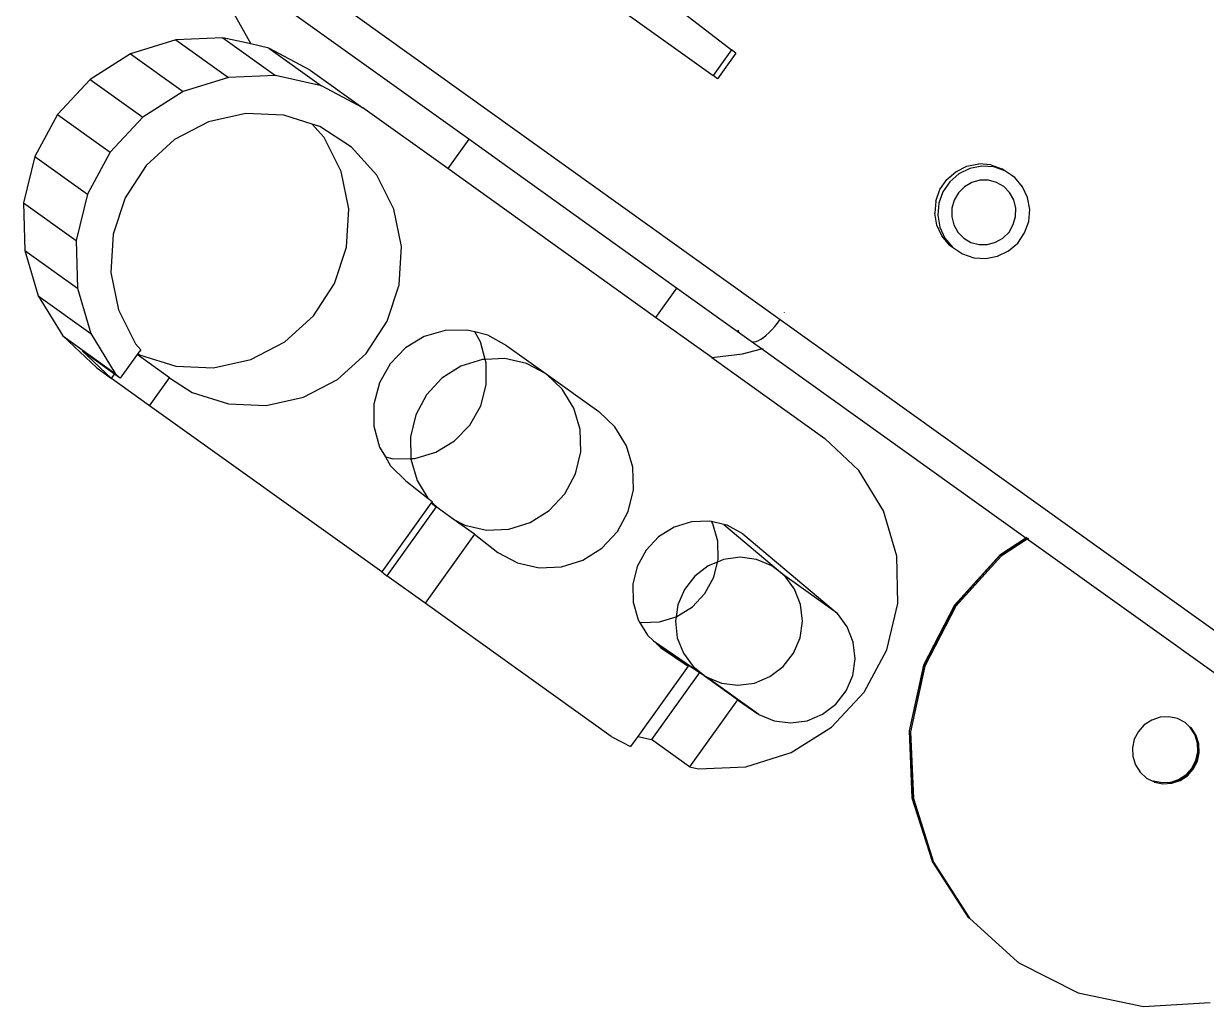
# Model space of a CAD drawing. Header units: metres. Extents: x 141303 to 146299, y 125960 to 127091.
# Drawn here: x 142377.1624 to 142377.5376, y 126613.2544 to 126613.5662 of the extents above; entities that cross this region are included whole.
import ezdxf

# ---------------------------------------------------------------- set-up
doc = ezdxf.new("R2010")
doc.units = ezdxf.units.M
doc.header["$MEASUREMENT"] = 0
doc.layers.add('Edges', color=7, linetype='Continuous')
doc.layers.add('WALL NEW', color=7, linetype='Continuous', lineweight=25)

# ---------------------------------------------------------------- blocks, each defined once
blk = doc.blocks.new('ultrasound machine pl')
at = {"layer": 'Edges'}
for p, q in [((135.243, 86.681), (135.243, 71.593)), ((130.613, 84.474), (129.749, 84.363)), ((131.477, 84.363), (130.613, 84.474)), ((130.613, 84.474), (130.613, 83.294)), ((129.749, 84.363), (128.943, 84.036)), ((129.749, 84.363), (129.749, 83.183)), ((132.282, 84.036), (131.477, 84.363)), ((131.477, 84.363), (131.477, 83.183)), ((134.608, 84.254), (133.706, 82.36)), ((134.608, 78.117), (134.608, 84.254)), ((128.943, 84.036), (128.252, 83.515)), ((128.943, 84.036), (128.943, 82.856)), ((132.974, 83.515), (132.282, 84.036)), ((132.282, 84.036), (132.282, 82.856)), ((128.252, 83.515), (127.721, 82.837)), ((128.252, 83.515), (128.252, 82.335)), ((133.504, 82.837), (132.974, 83.515)), ((132.974, 83.515), (132.974, 82.335)), ((129.749, 83.183), (128.943, 82.856)), ((130.613, 83.294), (129.749, 83.183)), ((131.477, 83.183), (130.613, 83.294)), ((132.282, 82.856), (131.477, 83.183)), ((127.721, 82.837), (127.388, 82.047)), ((127.721, 82.837), (127.721, 81.657)), ((128.943, 82.856), (128.252, 82.335)), ((132.974, 82.335), (132.282, 82.856)), ((133.504, 82.837), (133.504, 81.657)), ((133.706, 82.36), (133.504, 82.837)), ((130.095, 82.587), (129.426, 82.378)), ((130.796, 82.619), (130.095, 82.587)), ((131.481, 82.472), (130.796, 82.619)), ((128.252, 82.335), (127.721, 81.657)), ((129.426, 82.378), (128.836, 82.006)), ((132.105, 82.156), (131.481, 82.472)), ((133.504, 81.657), (132.974, 82.335)), ((133.838, 82.047), (133.706, 82.36)), ((132.624, 81.693), (132.105, 82.156)), ((127.388, 82.047), (127.274, 81.2)), ((127.388, 82.047), (127.388, 80.868)), ((128.836, 82.006), (128.363, 81.497)), ((133.838, 82.047), (133.838, 80.868)), ((133.952, 81.2), (133.838, 82.047)), ((133.003, 81.114), (132.624, 81.693)), ((127.371, 81.599), (127.274, 80.874)), ((127.371, 80.874), (127.371, 81.599)), ((127.721, 81.657), (127.388, 80.868)), ((128.363, 81.497), (128.041, 80.886)), ((133.838, 80.868), (133.504, 81.657)), ((127.274, 81.2), (127.274, 80.874)), ((133.17, 80.599), (133.003, 81.114)), ((133.952, 81.2), (133.952, 80.02)), ((127.274, 80.874), (127.371, 80.874)), ((127.274, 80.02), (127.274, 80.874)), ((127.371, 80.745), (127.371, 80.874)), ((127.388, 80.868), (127.371, 80.745)), ((128.041, 80.886), (128.01, 80.745)), ((133.952, 80.02), (133.838, 80.868)), ((127.901, 80.745), (127.371, 80.745)), ((127.901, 80.02), (127.901, 80.745)), ((127.922, 80.745), (127.901, 80.745)), ((127.922, 80.745), (127.924, 80.706)), ((128.01, 80.745), (127.922, 80.745)), ((127.924, 80.706), (128.137, 80.051)), ((133.099, 80.278), (133.17, 80.599)), ((133.216, 80.458), (133.17, 80.599)), ((133.248, 79.771), (133.216, 80.458)), ((132.777, 79.667), (133.099, 80.278)), ((127.274, 80.02), (127.901, 80.02)), ((127.274, 74.817), (127.274, 80.02)), ((127.901, 80.02), (127.924, 79.527)), ((128.137, 80.051), (128.516, 79.472)), ((133.952, 78.117), (133.952, 80.02)), ((133.099, 79.099), (133.248, 79.771)), ((127.924, 79.527), (128.137, 78.871)), ((132.304, 79.158), (132.777, 79.667)), ((128.516, 79.472), (129.035, 79.008)), ((131.714, 78.787), (132.304, 79.158)), ((132.777, 78.487), (133.099, 79.099)), ((128.137, 78.871), (128.516, 78.292)), ((129.035, 79.008), (129.659, 78.693)), ((129.659, 78.693), (130.344, 78.546)), ((131.045, 78.578), (131.714, 78.787)), ((130.344, 78.546), (131.045, 78.578)), ((132.304, 77.978), (132.777, 78.487)), ((128.516, 78.292), (129.035, 77.829)), ((134.608, 78.117), (133.952, 78.117)), ((133.952, 73.461), (133.952, 78.117)), ((134.608, 73.461), (134.608, 78.117)), ((129.035, 77.829), (129.659, 77.513)), ((131.714, 77.607), (132.304, 77.978)), ((131.045, 77.398), (131.714, 77.607)), ((129.659, 77.513), (130.344, 77.366)), ((130.344, 77.366), (131.045, 77.398)), ((138.142, 77.285), (138.142, 75.177)), ((138.798, 77.299), (138.716, 75.177)), ((129.677, 76.714), (129.354, 76.481)), ((130.05, 76.857), (129.677, 76.714)), ((130.449, 76.901), (130.05, 76.857)), ((130.845, 76.841), (130.449, 76.901)), ((131.212, 76.684), (130.845, 76.841)), ((131.525, 76.438), (131.212, 76.684)), ((129.354, 76.481), (129.103, 76.174)), ((131.763, 76.121), (131.525, 76.438)), ((129.103, 76.174), (129.018, 75.984)), ((131.817, 75.986), (131.763, 76.121)), ((129.018, 75.984), (128.942, 75.814)), ((129.018, 75.984), (129.072, 75.848)), ((129.072, 75.848), (129.267, 75.588)), ((129.965, 75.981), (129.584, 75.826)), ((130.373, 76.034), (129.965, 75.981)), ((130.782, 75.981), (130.373, 76.034)), ((131.163, 75.826), (130.782, 75.981)), ((131.732, 75.795), (131.817, 75.986)), ((131.909, 75.755), (131.817, 75.986)), ((128.942, 75.814), (128.882, 75.426)), ((129.584, 75.826), (129.267, 75.588)), ((131.49, 75.58), (131.163, 75.826)), ((131.522, 75.539), (131.732, 75.795)), ((131.953, 75.364), (131.909, 75.755)), ((128.882, 75.426), (128.861, 74.916)), ((129.256, 75.58), (129.005, 75.259)), ((129.267, 75.588), (129.256, 75.58)), ((129.267, 75.588), (129.309, 75.532)), ((129.309, 75.532), (129.622, 75.286)), ((131.158, 75.255), (131.481, 75.488)), ((131.481, 75.488), (131.522, 75.539)), ((131.522, 75.539), (131.49, 75.58)), ((131.741, 75.259), (131.522, 75.539)), ((129.005, 75.259), (128.861, 74.916)), ((129.622, 75.286), (129.99, 75.128)), ((130.785, 75.112), (131.158, 75.255)), ((131.899, 74.885), (131.741, 75.259)), ((131.953, 75.364), (131.953, 74.485)), ((129.99, 75.128), (130.386, 75.069)), ((130.386, 75.069), (130.785, 75.112)), ((138.716, 75.177), (138.142, 75.177)), ((138.142, 75.077), (138.142, 75.177)), ((138.716, 75.077), (138.142, 75.077)), ((138.716, 75.077), (138.716, 75.177)), ((127.274, 74.817), (127.274, 74.698)), ((128.821, 74.817), (127.274, 74.817)), ((128.821, 74.817), (128.816, 74.698)), ((128.838, 74.817), (128.816, 74.651)), ((128.838, 74.817), (128.821, 74.817)), ((128.856, 74.817), (128.838, 74.817)), ((128.861, 74.916), (128.856, 74.817)), ((131.953, 74.485), (131.899, 74.885)), ((128.816, 74.698), (127.274, 74.698)), ((127.274, 73.845), (127.274, 74.698)), ((128.816, 74.651), (128.816, 74.698)), ((128.816, 74.318), (128.816, 74.651)), ((131.899, 74.084), (131.953, 74.485)), ((131.953, 74.485), (131.953, 73.305)), ((128.816, 74.318), (128.848, 74.084)), ((128.816, 73.845), (128.816, 74.318)), ((128.848, 74.084), (129.005, 73.71)), ((131.741, 73.71), (131.899, 74.084)), ((128.816, 73.845), (127.274, 73.845)), ((127.274, 69.673), (127.274, 73.845)), ((128.816, 73.845), (128.794, 73.305)), ((129.005, 73.71), (129.256, 73.389)), ((131.49, 73.389), (131.741, 73.71)), ((128.794, 73.305), (128.848, 72.904)), ((129.256, 73.389), (129.584, 73.143)), ((131.163, 73.143), (131.49, 73.389)), ((131.899, 72.904), (131.953, 73.305)), ((134.608, 73.461), (133.952, 73.461)), ((133.952, 72.205), (133.952, 73.461)), ((134.608, 71.794), (134.608, 73.461)), ((129.584, 73.143), (129.965, 72.988)), ((130.782, 72.988), (131.163, 73.143)), ((128.848, 72.904), (129.005, 72.53)), ((129.965, 72.988), (130.373, 72.936)), ((130.373, 72.936), (130.782, 72.988)), ((131.741, 72.53), (131.899, 72.904)), ((129.005, 72.53), (129.256, 72.209)), ((131.49, 72.209), (131.741, 72.53)), ((129.256, 72.209), (129.584, 71.963)), ((131.163, 71.963), (131.49, 72.209)), ((133.952, 72.205), (134.334, 71.786)), ((133.952, 72.205), (133.952, 69.673)), ((129.584, 71.963), (129.965, 71.809)), ((130.782, 71.809), (131.163, 71.963)), ((134.632, 72.102), (134.614, 72.078)), ((134.632, 72.106), (134.632, 72.102)), ((129.965, 71.809), (130.373, 71.756)), ((130.373, 71.756), (130.782, 71.809)), ((134.334, 71.786), (134.608, 71.561)), ((134.608, 71.794), (134.614, 71.768)), ((134.608, 71.561), (134.608, 71.794)), ((134.614, 71.768), (134.632, 71.742)), ((134.608, 65.637), (134.608, 71.561)), ((134.615, 71.555), (134.632, 71.541)), ((134.632, 71.742), (134.659, 71.717)), ((134.659, 71.717), (134.697, 71.693)), ((134.697, 71.693), (134.743, 71.671)), ((134.743, 71.671), (134.798, 71.652)), ((134.798, 71.652), (134.86, 71.634)), ((134.86, 71.634), (134.929, 71.62)), ((134.929, 71.62), (135.003, 71.608)), ((135.003, 71.608), (135.081, 71.6)), ((135.081, 71.6), (135.161, 71.594)), ((135.161, 71.594), (135.243, 71.593)), ((135.243, 71.593), (135.243, 56.505)), ((135.388, 71.601), (135.388, 71.605)), ((130.4, 71.133), (130.068, 71.092)), ((130.731, 71.089), (130.4, 71.133)), ((129.759, 70.968), (129.493, 70.77)), ((130.068, 71.092), (129.759, 70.968)), ((131.039, 70.962), (130.731, 71.089)), ((131.303, 70.761), (131.039, 70.962)), ((129.493, 70.77), (129.288, 70.511)), ((131.505, 70.5), (131.303, 70.761)), ((129.269, 70.466), (129.159, 70.209)), ((129.288, 70.511), (129.269, 70.466)), ((129.269, 70.466), (129.281, 70.436)), ((131.498, 70.425), (131.518, 70.47)), ((131.518, 70.47), (131.505, 70.5)), ((131.608, 70.252), (131.518, 70.47)), ((138.646, 70.546), (138.456, 70.434)), ((138.646, 70.48), (138.456, 70.367)), ((138.646, 70.546), (138.859, 70.607)), ((138.859, 70.54), (138.646, 70.48)), ((138.859, 70.607), (139.081, 70.611)), ((139.081, 70.545), (138.859, 70.54)), ((139.081, 70.611), (139.296, 70.559)), ((139.296, 70.493), (139.081, 70.545)), ((139.296, 70.559), (139.491, 70.455)), ((139.491, 70.388), (139.296, 70.493)), ((139.491, 70.455), (139.651, 70.304)), ((129.281, 70.436), (129.484, 70.175)), ((131.294, 70.166), (131.498, 70.425)), ((131.608, 70.252), (131.491, 68.807)), ((131.631, 70.197), (131.608, 70.252)), ((138.195, 70.086), (138.302, 70.277)), ((138.302, 70.277), (138.456, 70.434)), ((138.456, 70.367), (138.302, 70.21)), ((138.855, 70.285), (138.71, 70.232)), ((139.01, 70.299), (138.855, 70.285)), ((139.163, 70.274), (139.01, 70.299)), ((139.304, 70.21), (139.163, 70.274)), ((139.651, 70.237), (139.491, 70.388)), ((139.766, 70.118), (139.651, 70.304)), ((129.128, 69.99), (129.138, 70.06)), ((129.159, 70.209), (129.138, 70.06)), ((129.138, 70.06), (129.166, 68.9)), ((129.484, 70.175), (129.735, 69.983)), ((129.93, 70.084), (129.735, 69.983)), ((130.229, 70.149), (129.93, 70.084)), ((130.535, 70.137), (130.229, 70.149)), ((130.827, 70.048), (130.535, 70.137)), ((130.984, 69.95), (130.827, 70.048)), ((131.028, 69.968), (131.294, 70.166)), ((131.673, 69.872), (131.631, 70.197)), ((138.142, 69.875), (138.195, 70.086)), ((138.302, 70.21), (138.195, 70.019)), ((138.484, 70.027), (138.419, 69.889)), ((138.583, 70.144), (138.484, 70.027)), ((138.71, 70.232), (138.583, 70.144)), ((139.424, 70.113), (139.304, 70.21)), ((139.513, 69.989), (139.424, 70.113)), ((139.766, 70.051), (139.651, 70.237)), ((139.766, 70.118), (139.827, 69.909)), ((139.827, 69.842), (139.766, 70.051)), ((129.128, 69.99), (129.113, 69.885)), ((129.113, 69.885), (129.128, 69.279)), ((129.128, 69.279), (129.128, 69.99)), ((129.128, 69.99), (129.155, 69.046)), ((129.659, 69.944), (129.434, 69.741)), ((129.735, 69.983), (129.659, 69.944)), ((129.735, 69.983), (129.748, 69.974)), ((129.748, 69.974), (130.056, 69.847)), ((130.056, 69.847), (130.387, 69.803)), ((130.387, 69.803), (130.718, 69.844)), ((130.718, 69.844), (130.984, 69.95)), ((130.984, 69.95), (131.028, 69.968)), ((131.086, 69.887), (130.984, 69.95)), ((131.294, 69.666), (131.086, 69.887)), ((131.673, 69.872), (131.491, 67.627)), ((138.195, 70.019), (138.142, 69.808)), ((138.142, 69.875), (138.142, 69.808)), ((138.142, 69.808), (138.147, 69.591)), ((138.419, 69.889), (138.393, 69.739)), ((139.567, 69.846), (139.513, 69.989)), ((139.582, 69.694), (139.567, 69.846)), ((139.827, 69.842), (139.827, 69.909)), ((139.832, 69.691), (139.827, 69.842)), ((127.274, 69.673), (127.327, 69.279)), ((129.434, 69.741), (129.27, 69.487)), ((131.436, 69.4), (131.294, 69.666)), ((133.838, 68.826), (133.952, 69.673)), ((138.393, 69.739), (138.407, 69.587)), ((139.556, 69.544), (139.582, 69.694)), ((139.779, 69.413), (139.832, 69.625)), ((139.831, 69.686), (139.832, 69.691)), ((139.832, 69.625), (139.831, 69.686)), ((129.27, 69.487), (129.179, 69.2)), ((131.503, 69.107), (131.436, 69.4)), ((138.147, 69.591), (138.209, 69.382)), ((138.209, 69.382), (138.324, 69.196)), ((138.407, 69.587), (138.461, 69.444)), ((138.461, 69.444), (138.551, 69.32)), ((139.392, 69.288), (139.491, 69.406)), ((139.491, 69.406), (139.556, 69.544)), ((139.672, 69.223), (139.779, 69.413)), ((127.556, 69.279), (127.327, 69.279)), ((127.556, 69.279), (127.655, 69.046)), ((129.128, 69.279), (127.556, 69.279)), ((129.179, 69.2), (129.166, 68.9)), ((138.324, 69.196), (138.484, 69.045)), ((138.551, 69.32), (138.67, 69.223)), ((138.67, 69.223), (138.811, 69.159)), ((139.119, 69.148), (139.265, 69.2)), ((139.265, 69.2), (139.392, 69.288)), ((139.518, 69.066), (139.672, 69.223)), ((129.155, 69.046), (127.655, 69.046)), ((127.655, 68.192), (127.655, 69.046)), ((129.155, 68.192), (129.155, 69.046)), ((131.491, 68.807), (131.503, 69.107)), ((138.484, 69.045), (138.678, 68.94)), ((138.811, 69.159), (138.964, 69.133)), ((138.964, 69.133), (139.119, 69.148)), ((139.116, 68.893), (139.329, 68.953)), ((139.329, 68.953), (139.518, 69.066)), ((129.166, 67.72), (129.166, 68.9)), ((129.166, 68.9), (129.233, 68.607)), ((131.399, 68.52), (131.491, 68.807)), ((131.491, 67.627), (131.491, 68.807)), ((133.504, 68.036), (133.838, 68.826)), ((138.678, 68.94), (138.894, 68.888)), ((138.894, 68.888), (139.116, 68.893)), ((129.233, 68.607), (129.375, 68.341)), ((131.236, 68.267), (131.399, 68.52)), ((129.375, 68.341), (129.583, 68.12)), ((129.155, 68.192), (127.655, 68.192)), ((127.655, 68.192), (127.721, 68.036)), ((129.155, 68.192), (129.166, 67.72)), ((129.583, 68.12), (129.842, 67.959)), ((131.01, 68.063), (131.236, 68.267)), ((127.721, 68.036), (128.252, 67.358)), ((129.842, 67.959), (130.134, 67.87)), ((130.134, 67.87), (130.44, 67.858)), ((130.44, 67.858), (130.739, 67.924)), ((130.739, 67.924), (131.01, 68.063)), ((132.974, 67.358), (133.504, 68.036)), ((129.166, 67.72), (129.233, 67.427)), ((131.399, 67.341), (131.491, 67.627)), ((128.252, 67.358), (128.943, 66.837)), ((129.233, 67.427), (129.375, 67.161)), ((131.236, 67.087), (131.399, 67.341)), ((132.282, 66.837), (132.974, 67.358)), ((129.375, 67.161), (129.583, 66.94)), ((131.01, 66.883), (131.236, 67.087)), ((128.943, 66.837), (129.749, 66.51)), ((129.583, 66.94), (129.842, 66.78)), ((130.739, 66.744), (131.01, 66.883)), ((131.477, 66.51), (132.282, 66.837)), ((129.842, 66.78), (130.134, 66.69)), ((130.134, 66.69), (130.44, 66.678)), ((130.44, 66.678), (130.739, 66.744)), ((129.749, 66.51), (130.613, 66.399)), ((130.613, 66.399), (131.477, 66.51)), ((132.858, 65.981), (131.643, 65.803)), ((132.859, 65.95), (131.643, 65.772)), ((131.646, 65.795), (132.861, 65.973)), ((134.08, 65.843), (132.858, 65.981)), ((134.08, 65.812), (132.859, 65.95)), ((132.861, 65.973), (134.083, 65.834)), ((131.643, 65.803), (130.516, 65.322)), ((131.643, 65.772), (130.517, 65.291)), ((130.52, 65.313), (131.646, 65.795)), ((134.608, 65.637), (134.08, 65.843)), ((134.608, 65.606), (134.08, 65.812)), ((134.083, 65.834), (134.608, 65.63)), ((134.608, 65.63), (134.608, 65.637)), ((134.608, 65.606), (134.608, 65.63)), ((134.609, 57), (134.608, 65.606)), ((134.632, 65.628), (134.615, 65.634)), ((134.615, 65.627), (134.632, 65.621)), ((134.632, 65.597), (134.615, 65.604)), ((130.516, 65.322), (129.556, 64.569)), ((130.517, 65.291), (129.557, 64.538)), ((129.559, 64.56), (130.52, 65.313)), ((129.556, 64.569), (128.827, 63.596)), ((129.557, 64.538), (128.828, 63.565)), ((128.83, 63.588), (129.559, 64.56)), ((128.827, 63.596), (128.379, 62.47)), ((128.828, 63.565), (128.38, 62.439)), ((128.383, 62.461), (128.83, 63.588)), ((128.38, 62.439), (128.243, 61.267)), ((128.379, 62.47), (128.383, 62.461)), ((128.383, 62.461), (128.38, 62.439)), ((132.78, 61.896), (132.633, 61.832)), ((132.939, 61.919), (132.78, 61.896)), ((133.099, 61.901), (132.939, 61.919)), ((133.249, 61.842), (133.099, 61.901)), ((133.379, 61.748), (133.249, 61.842)), ((132.507, 61.734), (132.412, 61.607)), ((132.633, 61.832), (132.507, 61.734)), ((133.479, 61.624), (133.379, 61.748)), ((133.544, 61.478), (133.479, 61.624)), ((132.335, 61.302), (132.353, 61.459)), ((132.412, 61.607), (132.353, 61.459)), ((133.568, 61.322), (133.544, 61.478)), ((128.243, 61.267), (128.246, 61.258)), ((128.246, 61.258), (128.244, 61.236)), ((128.244, 61.236), (128.428, 60.038)), ((132.335, 61.302), (132.359, 61.176)), ((133.491, 61.048), (133.549, 61.195)), ((133.549, 61.195), (133.568, 61.322)), ((133.552, 61.187), (133.549, 61.195)), ((132.359, 61.176), (132.362, 61.167)), ((132.362, 61.167), (132.36, 61.145)), ((132.36, 61.145), (132.424, 61)), ((132.427, 61.022), (132.362, 61.167)), ((132.424, 61), (132.525, 60.875)), ((132.524, 60.906), (132.427, 61.022)), ((133.395, 60.92), (133.491, 61.048)), ((133.396, 60.889), (133.491, 61.017)), ((133.398, 60.912), (133.494, 61.039)), ((133.491, 61.017), (133.55, 61.164)), ((133.494, 61.039), (133.552, 61.187)), ((133.55, 61.164), (133.552, 61.187)), ((132.524, 60.906), (132.653, 60.812)), ((132.527, 60.898), (132.524, 60.906)), ((132.525, 60.875), (132.654, 60.781)), ((132.527, 60.898), (132.657, 60.803)), ((132.653, 60.812), (132.803, 60.754)), ((132.654, 60.781), (132.804, 60.723)), ((132.657, 60.803), (132.806, 60.745)), ((132.963, 60.736), (133.122, 60.759)), ((133.122, 60.759), (133.27, 60.822)), ((133.123, 60.728), (133.27, 60.791)), ((133.125, 60.75), (133.273, 60.813)), ((133.27, 60.822), (133.395, 60.92)), ((133.27, 60.791), (133.396, 60.889)), ((133.273, 60.813), (133.398, 60.912)), ((132.803, 60.754), (132.963, 60.736)), ((132.804, 60.723), (132.964, 60.705)), ((132.806, 60.745), (132.966, 60.727)), ((132.964, 60.705), (133.123, 60.728)), ((132.966, 60.727), (133.125, 60.75)), ((128.428, 60.038), (128.921, 58.927)), ((128.921, 58.927), (129.688, 57.978))]:
    blk.add_line(p, q, dxfattribs=at)

msp = doc.modelspace()

# ---------------------------------------------------------------- block references
at = {"layer": 'WALL NEW', "xscale": 0.01741392623643738, "yscale": 0.01741392623643738, "zscale": 0.01741392623643738, "rotation": 54.38654421764577}
msp.add_blockref('ultrasound machine pl', (142377.04458, 126610.83178), dxfattribs=at)

doc.saveas('drawing.dxf')
